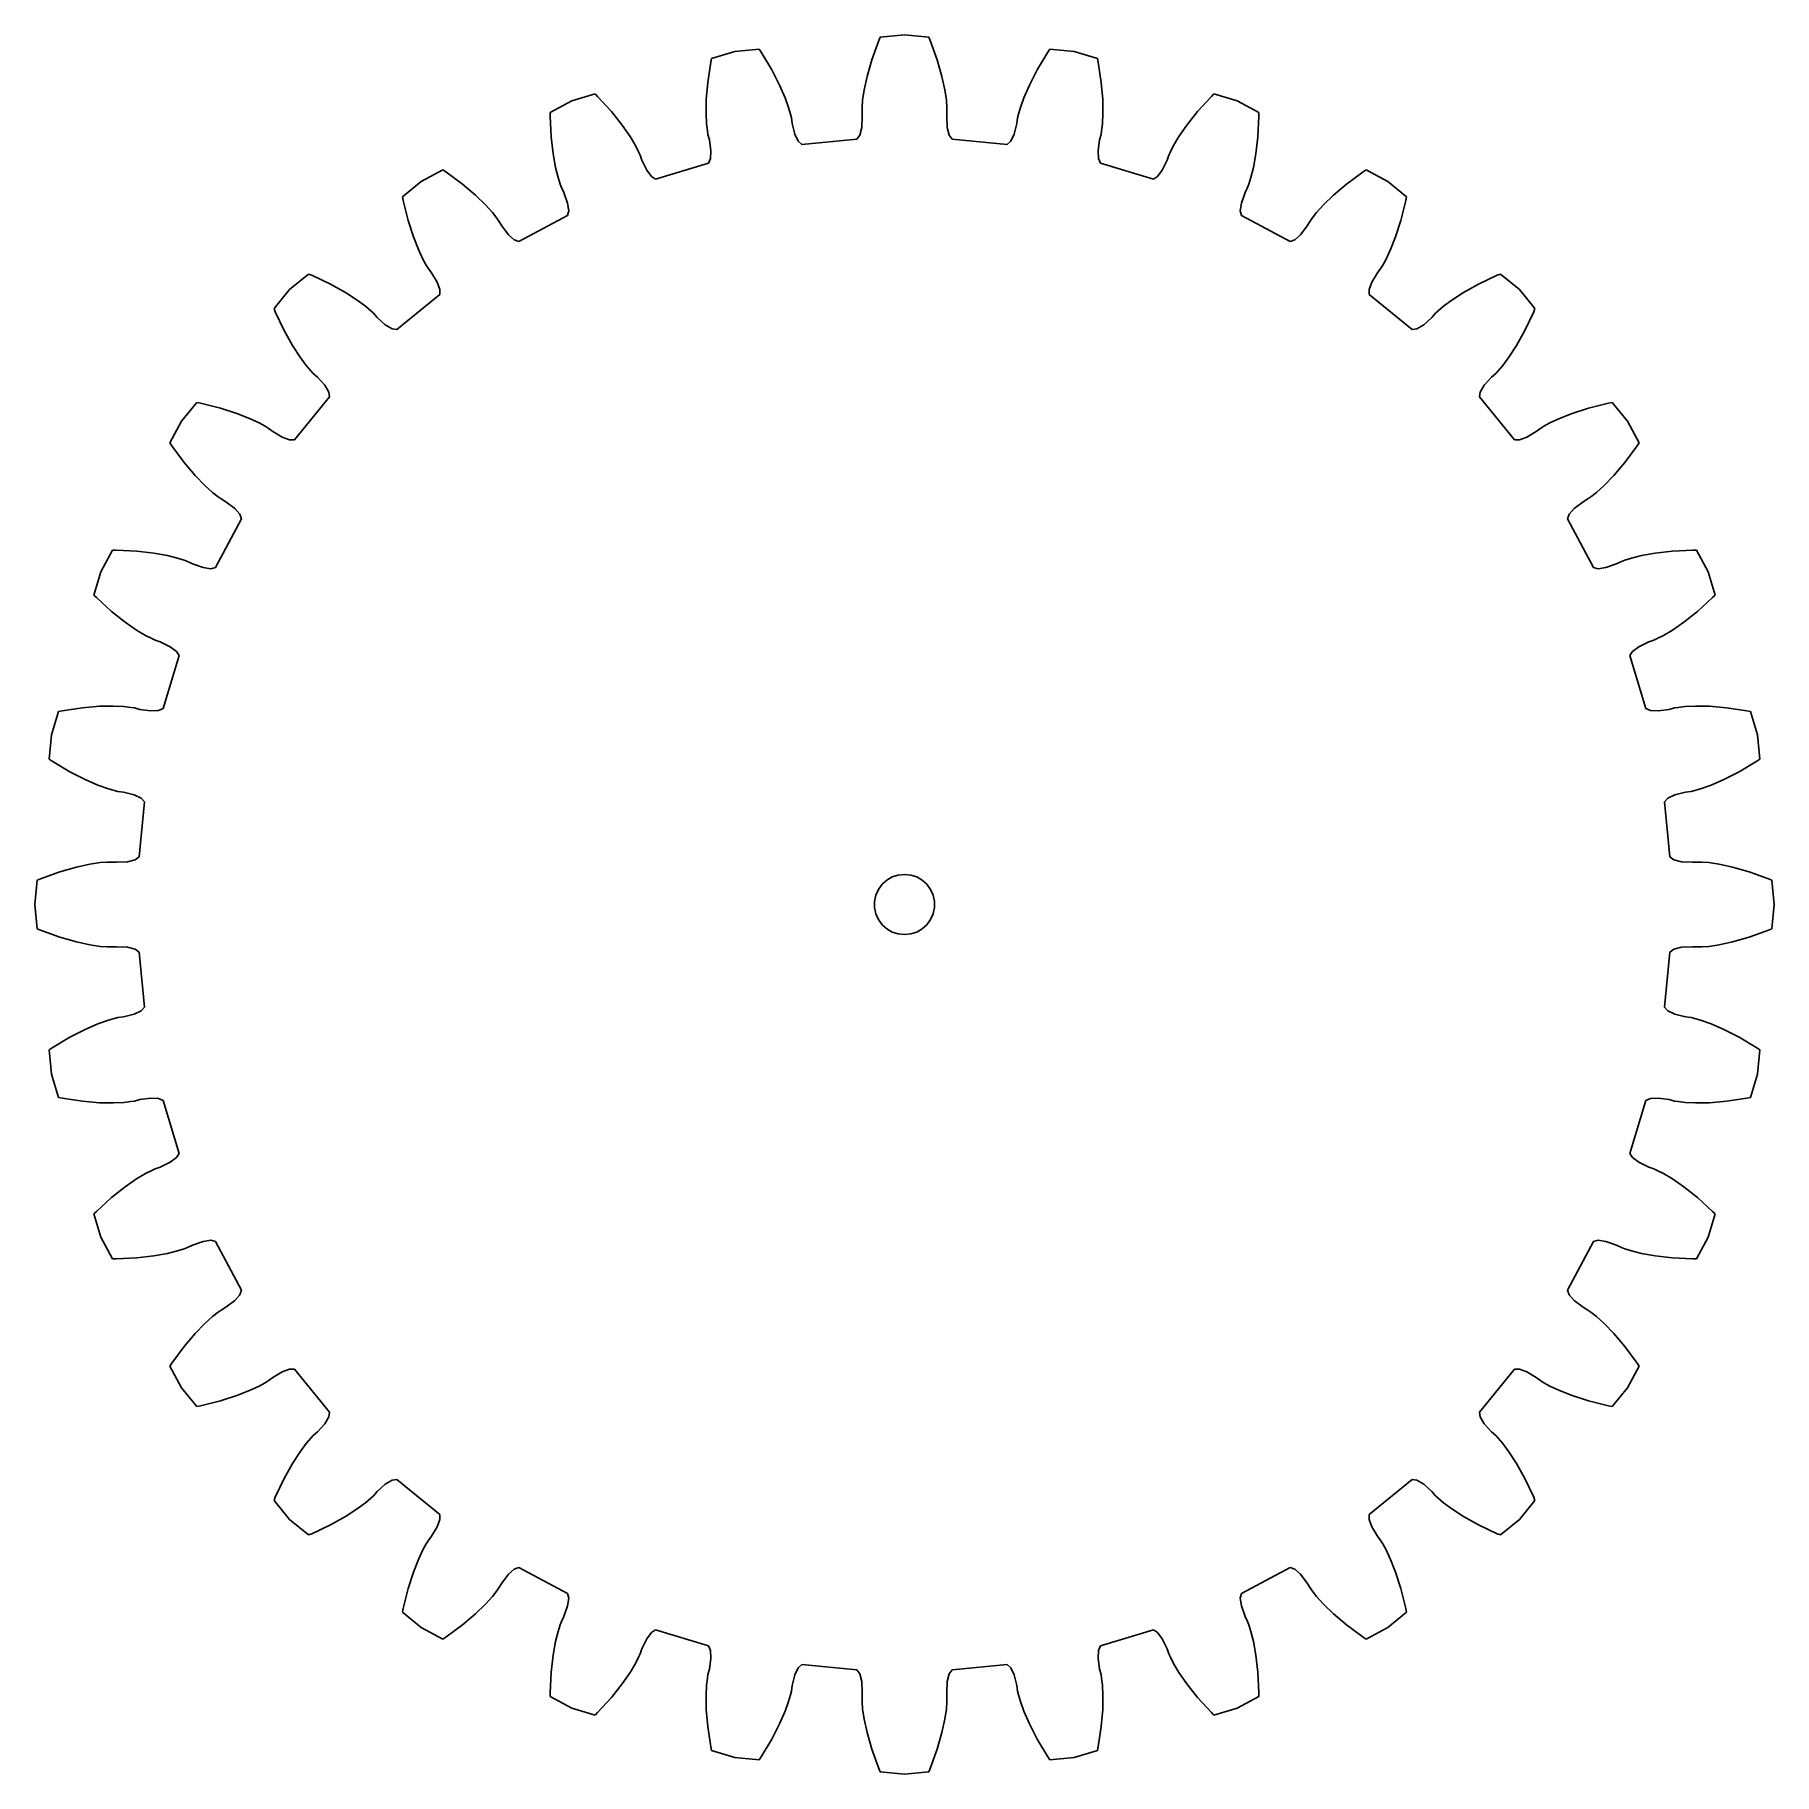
# Model space of a CAD drawing. Header units: metres. Extents: x -43.3 to 43.3, y -43.3 to 43.3.
import ezdxf

# ---------------------------------------------------------------- set-up
doc = ezdxf.new("R2010")
doc.units = ezdxf.units.M

msp = doc.modelspace()

# ---------------------------------------------------------------- linework, layer by layer
for p, q in [((0, 43.29), (-1.211, 43.171)), ((1.211, 43.171), (0, 43.29)), ((-8.445, 42.458), (-9.61, 42.105)), ((-7.235, 42.578), (-8.445, 42.458)), ((-7.135, 42.433), (-7.235, 42.578)), ((-6.607, 41.552), (-7.135, 42.433)), ((-1.281, 43.01), (-1.627, 42.042)), ((-1.211, 43.171), (-1.281, 43.01)), ((1.281, 43.01), (1.211, 43.171)), ((1.627, 42.042), (1.281, 43.01)), ((7.135, 42.433), (6.607, 41.552)), ((7.235, 42.578), (7.135, 42.433)), ((8.445, 42.458), (7.235, 42.578)), ((9.61, 42.105), (8.445, 42.458)), ((-9.647, 41.933), (-9.797, 40.917)), ((-9.61, 42.105), (-9.647, 41.933)), ((-1.627, 42.042), (-1.862, 41.217)), ((1.862, 41.217), (1.627, 42.042)), ((9.647, 41.933), (9.61, 42.105)), ((9.797, 40.917), (9.647, 41.933)), ((-9.797, 40.917), (-9.867, 40.062)), ((-6.215, 40.788), (-6.607, 41.552)), ((-5.941, 40.157), (-6.215, 40.788)), ((-1.862, 41.217), (-2.007, 40.544)), ((2.007, 40.544), (1.862, 41.217)), ((6.215, 40.788), (5.941, 40.157)), ((6.607, 41.552), (6.215, 40.788)), ((9.867, 40.062), (9.797, 40.917)), ((-16.566, 39.995), (-17.639, 39.421)), ((-15.402, 40.348), (-16.566, 39.995)), ((-15.276, 40.226), (-15.402, 40.348)), ((-14.586, 39.464), (-15.276, 40.226)), ((-9.867, 40.062), (-9.879, 39.373)), ((-5.766, 39.668), (-5.941, 40.157)), ((-2.084, 40.03), (-2.112, 39.682)), ((-2.007, 40.544), (-2.084, 40.03)), ((2.084, 40.03), (2.007, 40.544)), ((2.112, 39.682), (2.084, 40.03)), ((5.941, 40.157), (5.766, 39.668)), ((9.879, 39.373), (9.867, 40.062)), ((15.276, 40.226), (14.586, 39.464)), ((15.402, 40.348), (15.276, 40.226)), ((16.566, 39.995), (15.402, 40.348)), ((17.639, 39.421), (16.566, 39.995)), ((-17.639, 39.421), (-17.642, 39.246)), ((-17.642, 39.246), (-17.592, 38.219)), ((-14.053, 38.792), (-14.586, 39.464)), ((-9.879, 39.373), (-9.853, 38.855)), ((-5.67, 39.331), (-5.766, 39.668)), ((-5.632, 39.155), (-5.67, 39.331)), ((-5.591, 38.882), (-5.632, 39.155)), ((-2.102, 39.226), (-2.129, 38.674)), ((-2.112, 39.682), (-2.115, 39.501)), ((-2.115, 39.501), (-2.102, 39.226)), ((2.102, 39.226), (2.115, 39.501)), ((2.129, 38.674), (2.102, 39.226)), ((2.115, 39.501), (2.112, 39.682)), ((5.632, 39.155), (5.591, 38.882)), ((5.67, 39.331), (5.632, 39.155)), ((5.766, 39.668), (5.67, 39.331)), ((9.853, 38.855), (9.879, 39.373)), ((14.586, 39.464), (14.053, 38.792)), ((17.592, 38.219), (17.642, 39.246)), ((17.642, 39.246), (17.639, 39.421)), ((-17.592, 38.219), (-17.494, 37.367)), ((-13.661, 38.226), (-14.053, 38.792)), ((-13.394, 37.781), (-13.661, 38.226)), ((-9.853, 38.855), (-9.813, 38.507)), ((-9.813, 38.507), (-9.781, 38.33)), ((-9.781, 38.33), (-9.714, 38.062)), ((-5.457, 38.346), (-5.591, 38.882)), ((-5.288, 37.994), (-5.457, 38.346)), ((-2.37, 38.098), (-5.108, 37.829)), ((-2.226, 38.296), (-2.37, 38.098)), ((-2.129, 38.674), (-2.226, 38.296)), ((2.226, 38.296), (2.129, 38.674)), ((2.37, 38.098), (2.226, 38.296)), ((5.108, 37.829), (2.37, 38.098)), ((5.457, 38.346), (5.288, 37.994)), ((5.591, 38.882), (5.457, 38.346)), ((9.714, 38.062), (9.781, 38.33)), ((9.781, 38.33), (9.813, 38.507)), ((9.813, 38.507), (9.853, 38.855)), ((13.661, 38.226), (13.394, 37.781)), ((14.053, 38.792), (13.661, 38.226)), ((17.494, 37.367), (17.592, 38.219)), ((-17.494, 37.367), (-17.37, 36.69)), ((-13.234, 37.469), (-13.394, 37.781)), ((-13.162, 37.304), (-13.234, 37.469)), ((-13.07, 37.045), (-13.162, 37.304)), ((-9.714, 38.062), (-9.633, 37.516)), ((-9.633, 37.516), (-9.654, 37.126)), ((-5.108, 37.829), (-5.288, 37.994)), ((5.288, 37.994), (5.108, 37.829)), ((9.633, 37.516), (9.714, 38.062)), ((9.654, 37.126), (9.633, 37.516)), ((13.162, 37.304), (13.07, 37.045)), ((13.234, 37.469), (13.162, 37.304)), ((13.394, 37.781), (13.234, 37.469)), ((17.37, 36.69), (17.494, 37.367)), ((-22.978, 36.568), (-24.051, 35.994)), ((-22.83, 36.473), (-22.978, 36.568)), ((-22.005, 35.861), (-22.83, 36.473)), ((-17.37, 36.69), (-17.244, 36.186)), ((-12.833, 36.545), (-13.07, 37.045)), ((-12.599, 36.233), (-12.833, 36.545)), ((-9.757, 36.904), (-12.39, 36.105)), ((-9.654, 37.126), (-9.757, 36.904)), ((9.757, 36.904), (9.654, 37.126)), ((12.39, 36.105), (9.757, 36.904)), ((12.833, 36.545), (12.599, 36.233)), ((13.07, 37.045), (12.833, 36.545)), ((17.244, 36.186), (17.37, 36.69)), ((22.83, 36.473), (22.005, 35.861)), ((22.978, 36.568), (22.83, 36.473)), ((24.051, 35.994), (22.978, 36.568)), ((-24.051, 35.994), (-24.991, 35.223)), ((-21.351, 35.305), (-22.005, 35.861)), ((-17.244, 36.186), (-17.137, 35.853)), ((-17.137, 35.853), (-17.071, 35.685)), ((-17.071, 35.685), (-16.953, 35.436)), ((-12.39, 36.105), (-12.599, 36.233)), ((12.599, 36.233), (12.39, 36.105)), ((16.953, 35.436), (17.071, 35.685)), ((17.071, 35.685), (17.137, 35.853)), ((17.137, 35.853), (17.244, 36.186)), ((22.005, 35.861), (21.351, 35.305)), ((24.991, 35.223), (24.051, 35.994)), ((-24.991, 35.223), (-24.96, 35.05)), ((-24.96, 35.05), (-24.71, 34.053)), ((-20.856, 34.826), (-21.351, 35.305)), ((-20.507, 34.442), (-20.856, 34.826)), ((-16.953, 35.436), (-16.766, 34.916)), ((-16.766, 34.916), (-16.712, 34.529)), ((16.712, 34.529), (16.766, 34.916)), ((16.766, 34.916), (16.953, 35.436)), ((20.856, 34.826), (20.507, 34.442)), ((21.351, 35.305), (20.856, 34.826)), ((24.71, 34.053), (24.96, 35.05)), ((24.96, 35.05), (24.991, 35.223)), ((-24.71, 34.053), (-24.447, 33.236)), ((-20.29, 34.168), (-20.507, 34.442)), ((-20.187, 34.019), (-20.29, 34.168)), ((-20.046, 33.783), (-20.187, 34.019)), ((-19.716, 33.339), (-20.046, 33.783)), ((-16.769, 34.291), (-19.196, 32.994)), ((-16.712, 34.529), (-16.769, 34.291)), ((16.769, 34.291), (16.712, 34.529)), ((19.196, 32.994), (16.769, 34.291)), ((20.046, 33.783), (19.716, 33.339)), ((20.187, 34.019), (20.046, 33.783)), ((20.29, 34.168), (20.187, 34.019)), ((20.507, 34.442), (20.29, 34.168)), ((24.447, 33.236), (24.71, 34.053)), ((-24.447, 33.236), (-24.194, 32.596)), ((-19.426, 33.079), (-19.716, 33.339)), ((-19.196, 32.994), (-19.426, 33.079)), ((19.426, 33.079), (19.196, 32.994)), ((19.716, 33.339), (19.426, 33.079)), ((24.194, 32.596), (24.447, 33.236)), ((-24.194, 32.596), (-23.972, 32.127)), ((-23.972, 32.127), (-23.802, 31.821)), ((23.802, 31.821), (23.972, 32.127)), ((23.972, 32.127), (24.194, 32.596)), ((-29.67, 31.383), (-30.611, 30.611)), ((-29.507, 31.318), (-29.67, 31.383)), ((-28.578, 30.879), (-29.507, 31.318)), ((-23.802, 31.821), (-23.704, 31.669)), ((-23.704, 31.669), (-23.54, 31.448)), ((-23.54, 31.448), (-23.256, 30.974)), ((23.256, 30.974), (23.54, 31.448)), ((23.54, 31.448), (23.704, 31.669)), ((23.704, 31.669), (23.802, 31.821)), ((29.507, 31.318), (28.578, 30.879)), ((29.67, 31.383), (29.507, 31.318)), ((30.611, 30.611), (29.67, 31.383)), ((-30.611, 30.611), (-31.383, 29.67)), ((-27.828, 30.462), (-28.578, 30.879)), ((-27.25, 30.088), (-27.828, 30.462)), ((-23.137, 30.361), (-25.264, 28.615)), ((-23.256, 30.974), (-23.127, 30.606)), ((-23.127, 30.606), (-23.137, 30.361)), ((23.127, 30.606), (23.256, 30.974)), ((23.137, 30.361), (23.127, 30.606)), ((25.264, 28.615), (23.137, 30.361)), ((27.828, 30.462), (27.25, 30.088)), ((28.578, 30.879), (27.828, 30.462)), ((31.383, 29.67), (30.611, 30.611)), ((-31.383, 29.67), (-31.318, 29.507)), ((-31.318, 29.507), (-30.879, 28.578)), ((-26.832, 29.779), (-27.25, 30.088)), ((-26.566, 29.553), (-26.832, 29.779)), ((-26.436, 29.427), (-26.566, 29.553)), ((26.566, 29.553), (26.436, 29.427)), ((26.832, 29.779), (26.566, 29.553)), ((27.25, 30.088), (26.832, 29.779)), ((30.879, 28.578), (31.318, 29.507)), ((31.318, 29.507), (31.383, 29.67)), ((-30.879, 28.578), (-30.462, 27.828)), ((-26.251, 29.223), (-26.436, 29.427)), ((-25.842, 28.852), (-26.251, 29.223)), ((-25.506, 28.653), (-25.842, 28.852)), ((-25.264, 28.615), (-25.506, 28.653)), ((25.506, 28.653), (25.264, 28.615)), ((25.842, 28.852), (25.506, 28.653)), ((26.251, 29.223), (25.842, 28.852)), ((26.436, 29.427), (26.251, 29.223)), ((30.462, 27.828), (30.879, 28.578)), ((-30.462, 27.828), (-30.088, 27.25)), ((30.088, 27.25), (30.462, 27.828)), ((-30.088, 27.25), (-29.779, 26.832)), ((29.779, 26.832), (30.088, 27.25)), ((-29.779, 26.832), (-29.553, 26.566)), ((-29.553, 26.566), (-29.427, 26.436)), ((-29.427, 26.436), (-29.223, 26.251)), ((-29.223, 26.251), (-28.852, 25.842)), ((28.852, 25.842), (29.223, 26.251)), ((29.223, 26.251), (29.427, 26.436)), ((29.427, 26.436), (29.553, 26.566)), ((29.553, 26.566), (29.779, 26.832)), ((-28.615, 25.264), (-30.361, 23.137)), ((-28.852, 25.842), (-28.653, 25.506)), ((-28.653, 25.506), (-28.615, 25.264)), ((28.615, 25.264), (28.653, 25.506)), ((30.361, 23.137), (28.615, 25.264)), ((28.653, 25.506), (28.852, 25.842)), ((-35.223, 24.991), (-35.994, 24.051)), ((-35.05, 24.96), (-35.223, 24.991)), ((-34.053, 24.71), (-35.05, 24.96)), ((-33.236, 24.447), (-34.053, 24.71)), ((-32.596, 24.194), (-33.236, 24.447)), ((33.236, 24.447), (32.596, 24.194)), ((34.053, 24.71), (33.236, 24.447)), ((35.05, 24.96), (34.053, 24.71)), ((35.223, 24.991), (35.05, 24.96)), ((35.994, 24.051), (35.223, 24.991)), ((-35.994, 24.051), (-36.568, 22.978)), ((-32.127, 23.972), (-32.596, 24.194)), ((-31.821, 23.802), (-32.127, 23.972)), ((-31.669, 23.704), (-31.821, 23.802)), ((-31.448, 23.54), (-31.669, 23.704)), ((-30.974, 23.256), (-31.448, 23.54)), ((31.448, 23.54), (30.974, 23.256)), ((31.669, 23.704), (31.448, 23.54)), ((31.821, 23.802), (31.669, 23.704)), ((32.127, 23.972), (31.821, 23.802)), ((32.596, 24.194), (32.127, 23.972)), ((36.568, 22.978), (35.994, 24.051)), ((-36.568, 22.978), (-36.473, 22.83)), ((-36.473, 22.83), (-35.861, 22.005)), ((-30.606, 23.127), (-30.974, 23.256)), ((-30.361, 23.137), (-30.606, 23.127)), ((30.606, 23.127), (30.361, 23.137)), ((30.974, 23.256), (30.606, 23.127)), ((35.861, 22.005), (36.473, 22.83)), ((36.473, 22.83), (36.568, 22.978)), ((-35.861, 22.005), (-35.305, 21.351)), ((35.305, 21.351), (35.861, 22.005)), ((-35.305, 21.351), (-34.826, 20.856)), ((-34.826, 20.856), (-34.442, 20.507)), ((34.442, 20.507), (34.826, 20.856)), ((34.826, 20.856), (35.305, 21.351)), ((-34.442, 20.507), (-34.168, 20.29)), ((-34.168, 20.29), (-34.019, 20.187)), ((-34.019, 20.187), (-33.783, 20.046)), ((-33.783, 20.046), (-33.339, 19.716)), ((33.339, 19.716), (33.783, 20.046)), ((33.783, 20.046), (34.019, 20.187)), ((34.019, 20.187), (34.168, 20.29)), ((34.168, 20.29), (34.442, 20.507)), ((-32.994, 19.196), (-34.291, 16.769)), ((-33.339, 19.716), (-33.079, 19.426)), ((-33.079, 19.426), (-32.994, 19.196)), ((32.994, 19.196), (33.079, 19.426)), ((34.291, 16.769), (32.994, 19.196)), ((33.079, 19.426), (33.339, 19.716)), ((-39.421, 17.639), (-39.995, 16.566)), ((-39.246, 17.642), (-39.421, 17.639)), ((-38.219, 17.592), (-39.246, 17.642)), ((-37.367, 17.494), (-38.219, 17.592)), ((-36.69, 17.37), (-37.367, 17.494)), ((-36.186, 17.244), (-36.69, 17.37)), ((36.69, 17.37), (36.186, 17.244)), ((37.367, 17.494), (36.69, 17.37)), ((38.219, 17.592), (37.367, 17.494)), ((39.246, 17.642), (38.219, 17.592)), ((39.421, 17.639), (39.246, 17.642)), ((39.995, 16.566), (39.421, 17.639)), ((-39.995, 16.566), (-40.348, 15.402)), ((-35.853, 17.137), (-36.186, 17.244)), ((-35.685, 17.071), (-35.853, 17.137)), ((-35.436, 16.953), (-35.685, 17.071)), ((-34.916, 16.766), (-35.436, 16.953)), ((-34.529, 16.712), (-34.916, 16.766)), ((-34.291, 16.769), (-34.529, 16.712)), ((34.529, 16.712), (34.291, 16.769)), ((34.916, 16.766), (34.529, 16.712)), ((35.436, 16.953), (34.916, 16.766)), ((35.685, 17.071), (35.436, 16.953)), ((35.853, 17.137), (35.685, 17.071)), ((36.186, 17.244), (35.853, 17.137)), ((40.348, 15.402), (39.995, 16.566)), ((-40.348, 15.402), (-40.226, 15.276)), ((-40.226, 15.276), (-39.464, 14.586)), ((39.464, 14.586), (40.226, 15.276)), ((40.226, 15.276), (40.348, 15.402)), ((-39.464, 14.586), (-38.792, 14.053)), ((-38.792, 14.053), (-38.226, 13.661)), ((38.226, 13.661), (38.792, 14.053)), ((38.792, 14.053), (39.464, 14.586)), ((-38.226, 13.661), (-37.781, 13.394)), ((-37.781, 13.394), (-37.469, 13.234)), ((-37.469, 13.234), (-37.304, 13.162)), ((-37.304, 13.162), (-37.045, 13.07)), ((-37.045, 13.07), (-36.545, 12.833)), ((36.545, 12.833), (37.045, 13.07)), ((37.045, 13.07), (37.304, 13.162)), ((37.304, 13.162), (37.469, 13.234)), ((37.469, 13.234), (37.781, 13.394)), ((37.781, 13.394), (38.226, 13.661)), ((-36.105, 12.39), (-36.904, 9.757)), ((-36.545, 12.833), (-36.233, 12.599)), ((-36.233, 12.599), (-36.105, 12.39)), ((36.105, 12.39), (36.233, 12.599)), ((36.904, 9.757), (36.105, 12.39)), ((36.233, 12.599), (36.545, 12.833)), ((-42.105, 9.61), (-42.458, 8.445)), ((-41.933, 9.647), (-42.105, 9.61)), ((-40.917, 9.797), (-41.933, 9.647)), ((-40.062, 9.867), (-40.917, 9.797)), ((-39.373, 9.879), (-40.062, 9.867)), ((-38.855, 9.853), (-39.373, 9.879)), ((-38.507, 9.813), (-38.855, 9.853)), ((-38.33, 9.781), (-38.507, 9.813)), ((-38.062, 9.714), (-38.33, 9.781)), ((-37.516, 9.633), (-38.062, 9.714)), ((-37.126, 9.654), (-37.516, 9.633)), ((-36.904, 9.757), (-37.126, 9.654)), ((37.126, 9.654), (36.904, 9.757)), ((37.516, 9.633), (37.126, 9.654)), ((38.062, 9.714), (37.516, 9.633)), ((38.33, 9.781), (38.062, 9.714)), ((38.507, 9.813), (38.33, 9.781)), ((38.855, 9.853), (38.507, 9.813)), ((39.373, 9.879), (38.855, 9.853)), ((40.062, 9.867), (39.373, 9.879)), ((40.917, 9.797), (40.062, 9.867)), ((41.933, 9.647), (40.917, 9.797)), ((42.105, 9.61), (41.933, 9.647)), ((42.458, 8.445), (42.105, 9.61)), ((-42.458, 8.445), (-42.578, 7.235)), ((42.578, 7.235), (42.458, 8.445)), ((-42.578, 7.235), (-42.433, 7.135)), ((-42.433, 7.135), (-41.552, 6.607)), ((41.552, 6.607), (42.433, 7.135)), ((42.433, 7.135), (42.578, 7.235)), ((-41.552, 6.607), (-40.788, 6.215)), ((-40.788, 6.215), (-40.157, 5.941)), ((40.157, 5.941), (40.788, 6.215)), ((40.788, 6.215), (41.552, 6.607)), ((-40.157, 5.941), (-39.668, 5.766)), ((-39.668, 5.766), (-39.331, 5.67)), ((-39.331, 5.67), (-39.155, 5.632)), ((-39.155, 5.632), (-38.882, 5.591)), ((-38.882, 5.591), (-38.346, 5.457)), ((-38.346, 5.457), (-37.994, 5.288)), ((-37.994, 5.288), (-37.829, 5.108)), ((37.829, 5.108), (37.994, 5.288)), ((37.994, 5.288), (38.346, 5.457)), ((38.346, 5.457), (38.882, 5.591)), ((38.882, 5.591), (39.155, 5.632)), ((39.155, 5.632), (39.331, 5.67)), ((39.331, 5.67), (39.668, 5.766)), ((39.668, 5.766), (40.157, 5.941)), ((-37.829, 5.108), (-38.098, 2.37)), ((38.098, 2.37), (37.829, 5.108)), ((-41.217, 1.862), (-42.042, 1.627)), ((-40.544, 2.007), (-41.217, 1.862)), ((-40.03, 2.084), (-40.544, 2.007)), ((-39.682, 2.112), (-40.03, 2.084)), ((-39.501, 2.115), (-39.682, 2.112)), ((-39.226, 2.102), (-39.501, 2.115)), ((-38.674, 2.129), (-39.226, 2.102)), ((-38.296, 2.226), (-38.674, 2.129)), ((-38.098, 2.37), (-38.296, 2.226)), ((38.296, 2.226), (38.098, 2.37)), ((38.674, 2.129), (38.296, 2.226)), ((39.226, 2.102), (38.674, 2.129)), ((39.501, 2.115), (39.226, 2.102)), ((39.682, 2.112), (39.501, 2.115)), ((40.03, 2.084), (39.682, 2.112)), ((40.544, 2.007), (40.03, 2.084)), ((41.217, 1.862), (40.544, 2.007)), ((42.042, 1.627), (41.217, 1.862)), ((-43.171, 1.211), (-43.29, 0)), ((-43.01, 1.281), (-43.171, 1.211)), ((-42.042, 1.627), (-43.01, 1.281)), ((-1.299, 0.75), (-1.115, 1.004)), ((-1.115, 1.004), (-0.882, 1.214)), ((-0.882, 1.214), (-0.61, 1.37)), ((-0.61, 1.37), (-0.312, 1.467)), ((-0.312, 1.467), (0, 1.5)), ((0, 1.5), (0.312, 1.467)), ((0.312, 1.467), (0.61, 1.37)), ((0.61, 1.37), (0.882, 1.214)), ((0.882, 1.214), (1.115, 1.004)), ((1.115, 1.004), (1.299, 0.75)), ((43.01, 1.281), (42.042, 1.627)), ((43.171, 1.211), (43.01, 1.281)), ((43.29, 0), (43.171, 1.211)), ((-1.492, 0.157), (-1.427, 0.464)), ((-1.492, -0.157), (-1.492, 0.157)), ((-1.427, 0.464), (-1.299, 0.75)), ((1.299, 0.75), (1.427, 0.464)), ((1.427, 0.464), (1.492, 0.157)), ((1.492, 0.157), (1.492, -0.157)), ((-43.29, 0), (-43.171, -1.211)), ((-1.427, -0.464), (-1.492, -0.157)), ((-1.299, -0.75), (-1.427, -0.464)), ((-1.115, -1.004), (-1.299, -0.75)), ((1.299, -0.75), (1.115, -1.004)), ((1.427, -0.464), (1.299, -0.75)), ((1.492, -0.157), (1.427, -0.464)), ((43.171, -1.211), (43.29, 0)), ((-43.171, -1.211), (-43.01, -1.281)), ((-43.01, -1.281), (-42.042, -1.627)), ((-42.042, -1.627), (-41.217, -1.862)), ((-0.882, -1.214), (-1.115, -1.004)), ((-0.61, -1.37), (-0.882, -1.214)), ((-0.312, -1.467), (-0.61, -1.37)), ((0, -1.5), (-0.312, -1.467)), ((0.312, -1.467), (0, -1.5)), ((0.61, -1.37), (0.312, -1.467)), ((0.882, -1.214), (0.61, -1.37)), ((1.115, -1.004), (0.882, -1.214)), ((41.217, -1.862), (42.042, -1.627)), ((42.042, -1.627), (43.01, -1.281)), ((43.01, -1.281), (43.171, -1.211)), ((-41.217, -1.862), (-40.544, -2.007)), ((-40.544, -2.007), (-40.03, -2.084)), ((-40.03, -2.084), (-39.682, -2.112)), ((-39.682, -2.112), (-39.501, -2.115)), ((-39.501, -2.115), (-39.226, -2.102)), ((-39.226, -2.102), (-38.674, -2.129)), ((-38.674, -2.129), (-38.296, -2.226)), ((-38.296, -2.226), (-38.098, -2.37)), ((-38.098, -2.37), (-37.829, -5.108)), ((37.829, -5.108), (38.098, -2.37)), ((38.098, -2.37), (38.296, -2.226)), ((38.296, -2.226), (38.674, -2.129)), ((38.674, -2.129), (39.226, -2.102)), ((39.226, -2.102), (39.501, -2.115)), ((39.501, -2.115), (39.682, -2.112)), ((39.682, -2.112), (40.03, -2.084)), ((40.03, -2.084), (40.544, -2.007)), ((40.544, -2.007), (41.217, -1.862)), ((-37.829, -5.108), (-37.994, -5.288)), ((37.994, -5.288), (37.829, -5.108)), ((-40.157, -5.941), (-40.788, -6.215)), ((-39.668, -5.766), (-40.157, -5.941)), ((-39.331, -5.67), (-39.668, -5.766)), ((-39.155, -5.632), (-39.331, -5.67)), ((-38.882, -5.591), (-39.155, -5.632)), ((-38.346, -5.457), (-38.882, -5.591)), ((-37.994, -5.288), (-38.346, -5.457)), ((38.346, -5.457), (37.994, -5.288)), ((38.882, -5.591), (38.346, -5.457)), ((39.155, -5.632), (38.882, -5.591)), ((39.331, -5.67), (39.155, -5.632)), ((39.668, -5.766), (39.331, -5.67)), ((40.157, -5.941), (39.668, -5.766)), ((40.788, -6.215), (40.157, -5.941)), ((-41.552, -6.607), (-42.433, -7.135)), ((-40.788, -6.215), (-41.552, -6.607)), ((41.552, -6.607), (40.788, -6.215)), ((42.433, -7.135), (41.552, -6.607)), ((-42.433, -7.135), (-42.578, -7.235)), ((-42.578, -7.235), (-42.458, -8.445)), ((42.578, -7.235), (42.433, -7.135)), ((42.458, -8.445), (42.578, -7.235)), ((-42.458, -8.445), (-42.105, -9.61)), ((42.105, -9.61), (42.458, -8.445)), ((-42.105, -9.61), (-41.933, -9.647)), ((-41.933, -9.647), (-40.917, -9.797)), ((-40.917, -9.797), (-40.062, -9.867)), ((-40.062, -9.867), (-39.373, -9.879)), ((-39.373, -9.879), (-38.855, -9.853)), ((-38.855, -9.853), (-38.507, -9.813)), ((-38.507, -9.813), (-38.33, -9.781)), ((-38.33, -9.781), (-38.062, -9.714)), ((-38.062, -9.714), (-37.516, -9.633)), ((-37.516, -9.633), (-37.126, -9.654)), ((-37.126, -9.654), (-36.904, -9.757)), ((-36.904, -9.757), (-36.105, -12.39)), ((36.105, -12.39), (36.904, -9.757)), ((36.904, -9.757), (37.126, -9.654)), ((37.126, -9.654), (37.516, -9.633)), ((37.516, -9.633), (38.062, -9.714)), ((38.062, -9.714), (38.33, -9.781)), ((38.33, -9.781), (38.507, -9.813)), ((38.507, -9.813), (38.855, -9.853)), ((38.855, -9.853), (39.373, -9.879)), ((39.373, -9.879), (40.062, -9.867)), ((40.062, -9.867), (40.917, -9.797)), ((40.917, -9.797), (41.933, -9.647)), ((41.933, -9.647), (42.105, -9.61)), ((-36.545, -12.833), (-37.045, -13.07)), ((-36.233, -12.599), (-36.545, -12.833)), ((-36.105, -12.39), (-36.233, -12.599)), ((36.233, -12.599), (36.105, -12.39)), ((36.545, -12.833), (36.233, -12.599)), ((37.045, -13.07), (36.545, -12.833)), ((-38.226, -13.661), (-38.792, -14.053)), ((-37.781, -13.394), (-38.226, -13.661)), ((-37.469, -13.234), (-37.781, -13.394)), ((-37.304, -13.162), (-37.469, -13.234)), ((-37.045, -13.07), (-37.304, -13.162)), ((37.304, -13.162), (37.045, -13.07)), ((37.469, -13.234), (37.304, -13.162)), ((37.781, -13.394), (37.469, -13.234)), ((38.226, -13.661), (37.781, -13.394)), ((38.792, -14.053), (38.226, -13.661)), ((-39.464, -14.586), (-40.226, -15.276)), ((-38.792, -14.053), (-39.464, -14.586)), ((39.464, -14.586), (38.792, -14.053)), ((40.226, -15.276), (39.464, -14.586)), ((-40.226, -15.276), (-40.348, -15.402)), ((-40.348, -15.402), (-39.995, -16.566)), ((39.995, -16.566), (40.348, -15.402)), ((40.348, -15.402), (40.226, -15.276)), ((-39.995, -16.566), (-39.421, -17.639)), ((-36.69, -17.37), (-36.186, -17.244)), ((-36.186, -17.244), (-35.853, -17.137)), ((-35.853, -17.137), (-35.685, -17.071)), ((-35.685, -17.071), (-35.436, -16.953)), ((-35.436, -16.953), (-34.916, -16.766)), ((-34.916, -16.766), (-34.529, -16.712)), ((-34.529, -16.712), (-34.291, -16.769)), ((-34.291, -16.769), (-32.994, -19.196)), ((32.994, -19.196), (34.291, -16.769)), ((34.291, -16.769), (34.529, -16.712)), ((34.529, -16.712), (34.916, -16.766)), ((34.916, -16.766), (35.436, -16.953)), ((35.436, -16.953), (35.685, -17.071)), ((35.685, -17.071), (35.853, -17.137)), ((35.853, -17.137), (36.186, -17.244)), ((36.186, -17.244), (36.69, -17.37)), ((39.421, -17.639), (39.995, -16.566)), ((-39.421, -17.639), (-39.246, -17.642)), ((-39.246, -17.642), (-38.219, -17.592)), ((-38.219, -17.592), (-37.367, -17.494)), ((-37.367, -17.494), (-36.69, -17.37)), ((36.69, -17.37), (37.367, -17.494)), ((37.367, -17.494), (38.219, -17.592)), ((38.219, -17.592), (39.246, -17.642)), ((39.246, -17.642), (39.421, -17.639)), ((-33.339, -19.716), (-33.783, -20.046)), ((-33.079, -19.426), (-33.339, -19.716)), ((-32.994, -19.196), (-33.079, -19.426)), ((33.079, -19.426), (32.994, -19.196)), ((33.339, -19.716), (33.079, -19.426)), ((33.783, -20.046), (33.339, -19.716)), ((-34.442, -20.507), (-34.826, -20.856)), ((-34.168, -20.29), (-34.442, -20.507)), ((-34.019, -20.187), (-34.168, -20.29)), ((-33.783, -20.046), (-34.019, -20.187)), ((34.019, -20.187), (33.783, -20.046)), ((34.168, -20.29), (34.019, -20.187)), ((34.442, -20.507), (34.168, -20.29)), ((34.826, -20.856), (34.442, -20.507)), ((-35.305, -21.351), (-35.861, -22.005)), ((-34.826, -20.856), (-35.305, -21.351)), ((35.305, -21.351), (34.826, -20.856)), ((35.861, -22.005), (35.305, -21.351)), ((-35.861, -22.005), (-36.473, -22.83)), ((36.473, -22.83), (35.861, -22.005)), ((-36.473, -22.83), (-36.568, -22.978)), ((-36.568, -22.978), (-35.994, -24.051)), ((-31.448, -23.54), (-30.974, -23.256)), ((-30.974, -23.256), (-30.606, -23.127)), ((-30.606, -23.127), (-30.361, -23.137)), ((-30.361, -23.137), (-28.615, -25.264)), ((28.615, -25.264), (30.361, -23.137)), ((30.361, -23.137), (30.606, -23.127)), ((30.606, -23.127), (30.974, -23.256)), ((30.974, -23.256), (31.448, -23.54)), ((35.994, -24.051), (36.568, -22.978)), ((36.568, -22.978), (36.473, -22.83)), ((-35.994, -24.051), (-35.223, -24.991)), ((-33.236, -24.447), (-32.596, -24.194)), ((-32.596, -24.194), (-32.127, -23.972)), ((-32.127, -23.972), (-31.821, -23.802)), ((-31.821, -23.802), (-31.669, -23.704)), ((-31.669, -23.704), (-31.448, -23.54)), ((31.448, -23.54), (31.669, -23.704)), ((31.669, -23.704), (31.821, -23.802)), ((31.821, -23.802), (32.127, -23.972)), ((32.127, -23.972), (32.596, -24.194)), ((32.596, -24.194), (33.236, -24.447)), ((35.223, -24.991), (35.994, -24.051)), ((-35.223, -24.991), (-35.05, -24.96)), ((-35.05, -24.96), (-34.053, -24.71)), ((-34.053, -24.71), (-33.236, -24.447)), ((33.236, -24.447), (34.053, -24.71)), ((34.053, -24.71), (35.05, -24.96)), ((35.05, -24.96), (35.223, -24.991)), ((-28.852, -25.842), (-29.223, -26.251)), ((-28.653, -25.506), (-28.852, -25.842)), ((-28.615, -25.264), (-28.653, -25.506)), ((28.653, -25.506), (28.615, -25.264)), ((28.852, -25.842), (28.653, -25.506)), ((29.223, -26.251), (28.852, -25.842)), ((-29.779, -26.832), (-30.088, -27.25)), ((-29.553, -26.566), (-29.779, -26.832)), ((-29.427, -26.436), (-29.553, -26.566)), ((-29.223, -26.251), (-29.427, -26.436)), ((29.427, -26.436), (29.223, -26.251)), ((29.553, -26.566), (29.427, -26.436)), ((29.779, -26.832), (29.553, -26.566)), ((30.088, -27.25), (29.779, -26.832)), ((-30.088, -27.25), (-30.462, -27.828)), ((30.462, -27.828), (30.088, -27.25)), ((-30.462, -27.828), (-30.879, -28.578)), ((30.879, -28.578), (30.462, -27.828)), ((-30.879, -28.578), (-31.318, -29.507)), ((-26.566, -29.553), (-26.436, -29.427)), ((-26.436, -29.427), (-26.251, -29.223)), ((-26.251, -29.223), (-25.842, -28.852)), ((-25.842, -28.852), (-25.506, -28.653)), ((-25.506, -28.653), (-25.264, -28.615)), ((-25.264, -28.615), (-23.137, -30.361)), ((23.137, -30.361), (25.264, -28.615)), ((25.264, -28.615), (25.506, -28.653)), ((25.506, -28.653), (25.842, -28.852)), ((25.842, -28.852), (26.251, -29.223)), ((26.251, -29.223), (26.436, -29.427)), ((26.436, -29.427), (26.566, -29.553)), ((31.318, -29.507), (30.879, -28.578)), ((-31.318, -29.507), (-31.383, -29.67)), ((-31.383, -29.67), (-30.611, -30.611)), ((-27.828, -30.462), (-27.25, -30.088)), ((-27.25, -30.088), (-26.832, -29.779)), ((-26.832, -29.779), (-26.566, -29.553)), ((26.566, -29.553), (26.832, -29.779)), ((26.832, -29.779), (27.25, -30.088)), ((27.25, -30.088), (27.828, -30.462)), ((30.611, -30.611), (31.383, -29.67)), ((31.383, -29.67), (31.318, -29.507)), ((-30.611, -30.611), (-29.67, -31.383)), ((-29.507, -31.318), (-28.578, -30.879)), ((-28.578, -30.879), (-27.828, -30.462)), ((-23.256, -30.974), (-23.54, -31.448)), ((-23.127, -30.606), (-23.256, -30.974)), ((-23.137, -30.361), (-23.127, -30.606)), ((23.127, -30.606), (23.137, -30.361)), ((23.256, -30.974), (23.127, -30.606)), ((23.54, -31.448), (23.256, -30.974)), ((27.828, -30.462), (28.578, -30.879)), ((28.578, -30.879), (29.507, -31.318)), ((29.67, -31.383), (30.611, -30.611)), ((-29.67, -31.383), (-29.507, -31.318)), ((-23.802, -31.821), (-23.972, -32.127)), ((-23.704, -31.669), (-23.802, -31.821)), ((-23.54, -31.448), (-23.704, -31.669)), ((23.704, -31.669), (23.54, -31.448)), ((23.802, -31.821), (23.704, -31.669)), ((23.972, -32.127), (23.802, -31.821)), ((29.507, -31.318), (29.67, -31.383)), ((-24.194, -32.596), (-24.447, -33.236)), ((-23.972, -32.127), (-24.194, -32.596)), ((24.194, -32.596), (23.972, -32.127)), ((24.447, -33.236), (24.194, -32.596)), ((-24.447, -33.236), (-24.71, -34.053)), ((-20.046, -33.783), (-19.716, -33.339)), ((-19.716, -33.339), (-19.426, -33.079)), ((-19.426, -33.079), (-19.196, -32.994)), ((-19.196, -32.994), (-16.769, -34.291)), ((16.769, -34.291), (19.196, -32.994)), ((19.196, -32.994), (19.426, -33.079)), ((19.426, -33.079), (19.716, -33.339)), ((19.716, -33.339), (20.046, -33.783)), ((24.71, -34.053), (24.447, -33.236)), ((-24.71, -34.053), (-24.96, -35.05)), ((-20.856, -34.826), (-20.507, -34.442)), ((-20.507, -34.442), (-20.29, -34.168)), ((-20.29, -34.168), (-20.187, -34.019)), ((-20.187, -34.019), (-20.046, -33.783)), ((-16.769, -34.291), (-16.712, -34.529)), ((-16.712, -34.529), (-16.766, -34.916)), ((16.712, -34.529), (16.769, -34.291)), ((16.766, -34.916), (16.712, -34.529)), ((20.046, -33.783), (20.187, -34.019)), ((20.187, -34.019), (20.29, -34.168)), ((20.29, -34.168), (20.507, -34.442)), ((20.507, -34.442), (20.856, -34.826)), ((24.96, -35.05), (24.71, -34.053)), ((-24.96, -35.05), (-24.991, -35.223)), ((-24.991, -35.223), (-24.051, -35.994)), ((-22.005, -35.861), (-21.351, -35.305)), ((-21.351, -35.305), (-20.856, -34.826)), ((-16.953, -35.436), (-17.071, -35.685)), ((-16.766, -34.916), (-16.953, -35.436)), ((16.953, -35.436), (16.766, -34.916)), ((17.071, -35.685), (16.953, -35.436)), ((20.856, -34.826), (21.351, -35.305)), ((21.351, -35.305), (22.005, -35.861)), ((24.051, -35.994), (24.991, -35.223)), ((24.991, -35.223), (24.96, -35.05)), ((-24.051, -35.994), (-22.978, -36.568)), ((-22.83, -36.473), (-22.005, -35.861)), ((-17.244, -36.186), (-17.37, -36.69)), ((-17.137, -35.853), (-17.244, -36.186)), ((-17.071, -35.685), (-17.137, -35.853)), ((-12.833, -36.545), (-12.599, -36.233)), ((-12.599, -36.233), (-12.39, -36.105)), ((-12.39, -36.105), (-9.757, -36.904)), ((9.757, -36.904), (12.39, -36.105)), ((12.39, -36.105), (12.599, -36.233)), ((12.599, -36.233), (12.833, -36.545)), ((17.137, -35.853), (17.071, -35.685)), ((17.244, -36.186), (17.137, -35.853)), ((17.37, -36.69), (17.244, -36.186)), ((22.005, -35.861), (22.83, -36.473)), ((22.978, -36.568), (24.051, -35.994)), ((-22.978, -36.568), (-22.83, -36.473)), ((-17.37, -36.69), (-17.494, -37.367)), ((-13.162, -37.304), (-13.07, -37.045)), ((-13.07, -37.045), (-12.833, -36.545)), ((-9.757, -36.904), (-9.654, -37.126)), ((-9.654, -37.126), (-9.633, -37.516)), ((9.633, -37.516), (9.654, -37.126)), ((9.654, -37.126), (9.757, -36.904)), ((12.833, -36.545), (13.07, -37.045)), ((13.07, -37.045), (13.162, -37.304)), ((17.494, -37.367), (17.37, -36.69)), ((22.83, -36.473), (22.978, -36.568)), ((-17.494, -37.367), (-17.592, -38.219)), ((-13.661, -38.226), (-13.394, -37.781)), ((-13.394, -37.781), (-13.234, -37.469)), ((-13.234, -37.469), (-13.162, -37.304)), ((-9.714, -38.062), (-9.781, -38.33)), ((-9.633, -37.516), (-9.714, -38.062)), ((-5.457, -38.346), (-5.288, -37.994)), ((-5.288, -37.994), (-5.108, -37.829)), ((-5.108, -37.829), (-2.37, -38.098)), ((2.37, -38.098), (5.108, -37.829)), ((5.108, -37.829), (5.288, -37.994)), ((5.288, -37.994), (5.457, -38.346)), ((9.714, -38.062), (9.633, -37.516)), ((9.781, -38.33), (9.714, -38.062)), ((13.162, -37.304), (13.234, -37.469)), ((13.234, -37.469), (13.394, -37.781)), ((13.394, -37.781), (13.661, -38.226)), ((17.592, -38.219), (17.494, -37.367)), ((-17.592, -38.219), (-17.642, -39.246)), ((-14.586, -39.464), (-14.053, -38.792)), ((-14.053, -38.792), (-13.661, -38.226)), ((-9.853, -38.855), (-9.879, -39.373)), ((-9.813, -38.507), (-9.853, -38.855)), ((-9.781, -38.33), (-9.813, -38.507)), ((-5.632, -39.155), (-5.591, -38.882)), ((-5.591, -38.882), (-5.457, -38.346)), ((-2.37, -38.098), (-2.226, -38.296)), ((-2.226, -38.296), (-2.129, -38.674)), ((-2.129, -38.674), (-2.102, -39.226)), ((2.102, -39.226), (2.129, -38.674)), ((2.129, -38.674), (2.226, -38.296)), ((2.226, -38.296), (2.37, -38.098)), ((5.457, -38.346), (5.591, -38.882)), ((5.591, -38.882), (5.632, -39.155)), ((9.813, -38.507), (9.781, -38.33)), ((9.853, -38.855), (9.813, -38.507)), ((9.879, -39.373), (9.853, -38.855)), ((13.661, -38.226), (14.053, -38.792)), ((14.053, -38.792), (14.586, -39.464)), ((17.642, -39.246), (17.592, -38.219)), ((-17.642, -39.246), (-17.639, -39.421)), ((-17.639, -39.421), (-16.566, -39.995)), ((-15.276, -40.226), (-14.586, -39.464)), ((-9.879, -39.373), (-9.867, -40.062)), ((-5.941, -40.157), (-5.766, -39.668)), ((-5.766, -39.668), (-5.67, -39.331)), ((-5.67, -39.331), (-5.632, -39.155)), ((-2.102, -39.226), (-2.115, -39.501)), ((-2.115, -39.501), (-2.112, -39.682)), ((-2.112, -39.682), (-2.084, -40.03)), ((2.084, -40.03), (2.112, -39.682)), ((2.115, -39.501), (2.102, -39.226)), ((2.112, -39.682), (2.115, -39.501)), ((5.632, -39.155), (5.67, -39.331)), ((5.67, -39.331), (5.766, -39.668)), ((5.766, -39.668), (5.941, -40.157)), ((9.867, -40.062), (9.879, -39.373)), ((14.586, -39.464), (15.276, -40.226)), ((16.566, -39.995), (17.639, -39.421)), ((17.639, -39.421), (17.642, -39.246)), ((-16.566, -39.995), (-15.402, -40.348)), ((-15.402, -40.348), (-15.276, -40.226)), ((-9.867, -40.062), (-9.797, -40.917)), ((-6.215, -40.788), (-5.941, -40.157)), ((-2.084, -40.03), (-2.007, -40.544)), ((-2.007, -40.544), (-1.862, -41.217)), ((1.862, -41.217), (2.007, -40.544)), ((2.007, -40.544), (2.084, -40.03)), ((5.941, -40.157), (6.215, -40.788)), ((9.797, -40.917), (9.867, -40.062)), ((15.276, -40.226), (15.402, -40.348)), ((15.402, -40.348), (16.566, -39.995)), ((-9.797, -40.917), (-9.647, -41.933)), ((-7.135, -42.433), (-6.607, -41.552)), ((-6.607, -41.552), (-6.215, -40.788)), ((-1.862, -41.217), (-1.627, -42.042)), ((1.627, -42.042), (1.862, -41.217)), ((6.215, -40.788), (6.607, -41.552)), ((6.607, -41.552), (7.135, -42.433)), ((9.647, -41.933), (9.797, -40.917)), ((-9.647, -41.933), (-9.61, -42.105)), ((-9.61, -42.105), (-8.445, -42.458)), ((-1.627, -42.042), (-1.281, -43.01)), ((1.281, -43.01), (1.627, -42.042)), ((8.445, -42.458), (9.61, -42.105)), ((9.61, -42.105), (9.647, -41.933)), ((-8.445, -42.458), (-7.235, -42.578)), ((-7.235, -42.578), (-7.135, -42.433)), ((-1.281, -43.01), (-1.211, -43.171)), ((-1.211, -43.171), (0, -43.29)), ((0, -43.29), (1.211, -43.171)), ((1.211, -43.171), (1.281, -43.01)), ((7.135, -42.433), (7.235, -42.578)), ((7.235, -42.578), (8.445, -42.458))]:
    msp.add_line(p, q)

doc.saveas('drawing.dxf')
